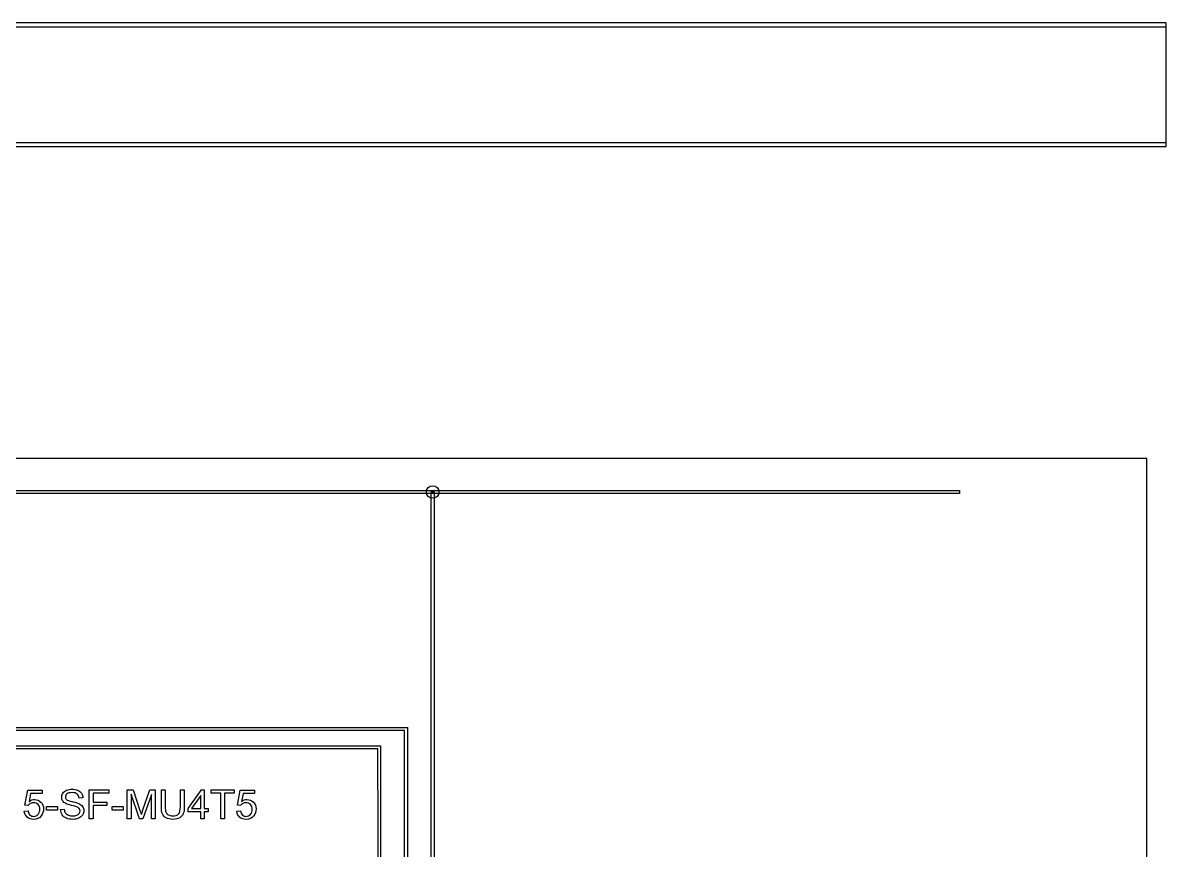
# Model space of a CAD drawing. Extents: x 55 to 793, y 34 to 1048.
# Drawn here: x 467.1 to 729.4, y 858.3 to 1047.9 of the extents above; entities that cross this region are included whole.
import ezdxf

# ---------------------------------------------------------------- set-up
doc = ezdxf.new("R2010")
doc.units = 0
doc.layers.add('1', color=7, linetype='CONTINUOUS')

msp = doc.modelspace()

# ---------------------------------------------------------------- linework, layer by layer
at = {"layer": '1', "color": 7}
for points in [[(67.999998, 1019.626641), (729.439982, 1019.626641), (729.439982, 1047.94664), (67.999998, 1047.94664)], [(67.999998, 1020.506641), (729.439982, 1020.506641), (729.439982, 1046.98664), (67.999998, 1046.98664)], [(67.999998, 515.630486), (725.039982, 515.630486), (725.039982, 948.057142), (67.999998, 948.057142)], [(79.5835, 940.092767), (79.5835, 940.759433), (682.036605, 940.759433), (682.036605, 940.092767)], [(548.88483, 763.612767), (548.88483, 764.279433), (560.827538, 764.279433), (560.827538, 940.425256), (561.494205, 940.425256), (561.494205, 763.612767)], [(420.659676, 729.436381), (420.659676, 882.215017), (549.216966, 882.215017), (549.216966, 729.436381), (548.552899, 881.54835), (421.326342, 881.54835), (421.326342, 730.103047), (548.883632, 730.103047), (548.550299, 729.769714), (549.216966, 729.436381), (548.883632, 729.436381)], [(482.362113, 865.4821), (482.362113, 872.163018), (486.869327, 872.163018), (486.869327, 871.374615), (483.246238, 871.374615), (483.246238, 869.305627), (486.381691, 869.305627), (486.381691, 868.517224), (483.246238, 868.517224), (483.246238, 865.4821)], [(507.937713, 865.4821), (507.937713, 867.081692), (505.039242, 867.081692), (505.039242, 867.833637), (508.088106, 872.163018), (508.758035, 872.163018), (508.758035, 867.833637), (509.66039, 867.833637), (509.66039, 867.081692), (508.758035, 867.081692), (508.758035, 865.4821)], [(507.937713, 867.833637), (507.937713, 870.845975), (505.845892, 867.833637)], [(512.530095, 865.4821), (512.530095, 871.374615), (510.328898, 871.374615), (510.328898, 872.163018), (515.624533, 872.163018), (515.624533, 871.374615), (513.414221, 871.374615), (513.414221, 865.4821)], [(472.559263, 867.487287), (472.559263, 868.312148), (475.079474, 868.312148), (475.079474, 867.487287)], [(487.59544, 867.487287), (487.59544, 868.312148), (490.115653, 868.312148), (490.115653, 867.487287)], [(467.461015, 867.232081)], [(475.790348, 867.628561)], [(516.200254, 867.232081)]]:
    msp.add_lwpolyline(points, close=True, dxfattribs=at)
for points in [[(548.649083, 777.287876), (548.649083, 777.954543), (554.688136, 777.954543), (554.688136, 885.748811), (408.695953, 885.748811), (408.695953, 886.082144)], [(409.224607, 886.415478), (555.354803, 886.415478), (555.354803, 777.287876), (548.649083, 777.287876)], [(468.377041, 868.54001), (467.60685, 868.640269), (468.253993, 872.071873), (471.576298, 872.071873), (471.576298, 871.288028), (468.910251, 871.288028), (468.550221, 869.492474)], [(491.099966, 865.4821), (491.099966, 872.163018), (492.430712, 872.163018), (494.012111, 867.4326)], [(494.686597, 867.51463), (496.286225, 872.163018), (497.475693, 872.163018), (497.475693, 865.4821), (496.62347, 865.4821), (496.62347, 871.073837), (494.68204, 865.4821), (493.884504, 865.4821), (491.952191, 871.169539), (491.952191, 865.4821), (491.099966, 865.4821)], [(498.915741, 868.303033), (498.915741, 872.163018), (499.799866, 872.163018), (499.799866, 868.307591)], [(503.286236, 872.163018), (504.17036, 872.163018), (504.17036, 868.303033)], [(503.286236, 868.307591), (503.286236, 872.163018)], [(517.116281, 868.54001), (516.34609, 868.640268), (516.993232, 872.071872), (520.315537, 872.071872), (520.315537, 871.288027), (517.64949, 871.288027), (517.289459, 869.492473)], [(480.908248, 870.280876), (480.06058, 870.217075)], [(467.461015, 867.232081), (468.322353, 867.304997)], [(475.790348, 867.628561), (476.624342, 867.701477)], [(516.200254, 867.232081), (517.061592, 867.304997)]]:
    msp.add_lwpolyline(points, dxfattribs=at)
for points in [[(559.728837, 940.4261), (559.728837, 941.216767), (560.371503, 941.8581), (561.16217, 941.8581)], [(561.16217, 941.8581), (561.951503, 941.8581), (562.59417, 941.216767), (562.59417, 940.4261)], [(561.16217, 938.9941), (560.371503, 938.9941), (559.728837, 939.635433), (559.728837, 940.4261)], [(562.59417, 940.4261), (562.59417, 939.635433), (561.951503, 938.9941), (561.16217, 938.9941)], [(476.04556, 870.435823), (476.04556, 870.773059), (476.141264, 871.087508), (476.332672, 871.379172)], [(476.332672, 871.379172), (476.524081, 871.673874), (476.803598, 871.897179), (477.171224, 872.049087)], [(477.26237, 871.20144), (477.019312, 871.006997), (476.897783, 870.77154), (476.897783, 870.495067)], [(477.171224, 872.049087), (477.538849, 872.200995), (477.947491, 872.276949), (478.39715, 872.276949)], [(478.433608, 871.497661), (477.89888, 871.497661), (477.508467, 871.39892), (477.26237, 871.20144)], [(478.39715, 872.276949), (478.892382, 872.276949), (479.328368, 872.196438), (479.705108, 872.035415)], [(479.595731, 871.174096), (479.334444, 871.389806), (478.947069, 871.497661), (478.433608, 871.497661)], [(480.06058, 870.217075), (480.015007, 870.63938), (479.860057, 870.958387), (479.595731, 871.174096)], [(479.705108, 872.035415), (480.084887, 871.877431), (480.376556, 871.643492), (480.580118, 871.3336)], [(480.580118, 871.3336), (480.783679, 871.023707), (480.893056, 870.672799), (480.908248, 870.280876)], [(468.87835, 869.004848), (468.665674, 868.88636), (468.498571, 868.731414), (468.377041, 868.54001)], [(468.550221, 869.492474), (468.951267, 869.771985), (469.372062, 869.91174), (469.812605, 869.91174)], [(469.593853, 869.187138), (469.329527, 869.187138), (469.091026, 869.126375), (468.87835, 869.004848)], [(470.623813, 868.781544), (470.362525, 869.05194), (470.019205, 869.187138), (469.593853, 869.187138)], [(469.812605, 869.91174), (470.395945, 869.91174), (470.888139, 869.709702), (471.289185, 869.305627)], [(471.020302, 867.674133), (471.020302, 868.14201), (470.888139, 868.511147), (470.623813, 868.781544)], [(471.289185, 869.305627), (471.690232, 868.901551), (471.890755, 868.382026), (471.890755, 867.74705)], [(476.277985, 869.601847), (476.123035, 869.850977), (476.04556, 870.128968), (476.04556, 870.435823)], [(476.993487, 868.982062), (476.674473, 869.149161), (476.435973, 869.355756), (476.277985, 869.601847)], [(476.897783, 870.495067), (476.897783, 870.255052), (476.984373, 870.057572), (477.157552, 869.902626)], [(478.283215, 868.562796), (477.669493, 868.711666), (477.239584, 868.851421), (476.993487, 868.982062)], [(477.157552, 869.902626), (477.327693, 869.747679), (477.771274, 869.588176), (478.488296, 869.424115)], [(479.472683, 868.239232), (479.293428, 868.309109), (478.896938, 868.416964), (478.283215, 868.562796)], [(478.488296, 869.424115), (479.208357, 869.263093), (479.702069, 869.121818), (479.969434, 869.000292)], [(480.074252, 867.842751), (479.952724, 868.000736), (479.752201, 868.132896), (479.472683, 868.239232)], [(479.969434, 869.000292), (480.358327, 868.82104), (480.64544, 868.593178), (480.830772, 868.316705)], [(480.830772, 868.316705), (481.016104, 868.043271), (481.10877, 867.727302), (481.10877, 867.368799)], [(499.170953, 866.625968), (499.000812, 867.03612), (498.915741, 867.595142), (498.915741, 868.303033)], [(499.799866, 868.307591), (499.799866, 867.727302), (499.853035, 867.298921), (499.959373, 867.022448)], [(502.871517, 866.607739), (503.147996, 866.902441), (503.286236, 867.469058), (503.286236, 868.307591)], [(504.17036, 868.303033), (504.17036, 867.6316), (504.094404, 867.098402), (503.942493, 866.703441)], [(517.617588, 869.004848), (517.404912, 868.88636), (517.23781, 868.731414), (517.116281, 868.54001)], [(517.289459, 869.492473), (517.690506, 869.771984), (518.111301, 869.911739), (518.551844, 869.911739)], [(518.333091, 869.187138), (518.068766, 869.187138), (517.830265, 869.126375), (517.617588, 869.004848)], [(519.363051, 868.781544), (519.101764, 869.05194), (518.758444, 869.187138), (518.333091, 869.187138)], [(518.551844, 869.911739), (519.135184, 869.911739), (519.627377, 869.709701), (520.028424, 869.305626)], [(519.759541, 867.674133), (519.759541, 868.14201), (519.627378, 868.511147), (519.363051, 868.781544)], [(520.028424, 869.305626), (520.429471, 868.90155), (520.629994, 868.382025), (520.629994, 867.747049)], [(468.117273, 865.87858), (467.734456, 866.218854), (467.515703, 866.670021), (467.461015, 867.232081)], [(469.607525, 865.368169), (468.999879, 865.368169), (468.503128, 865.538306), (468.117273, 865.87858)], [(468.322353, 867.304997), (468.386156, 866.88573), (468.53351, 866.569762), (468.764415, 866.35709)], [(468.764415, 866.35709), (468.99836, 866.147457), (469.279396, 866.04264), (469.607525, 866.04264)], [(469.607525, 866.04264), (470.002495, 866.04264), (470.3367, 866.19151), (470.610141, 866.48925)], [(471.362102, 866.179358), (470.933712, 865.638565), (470.348853, 865.368169), (469.607525, 865.368169)], [(470.610141, 866.48925), (470.883582, 866.78699), (471.020302, 867.181951), (471.020302, 867.674133)], [(471.890755, 867.74705), (471.890755, 867.142456), (471.714538, 866.619892), (471.362102, 866.179358)], [(476.154935, 866.425449), (475.92403, 866.780914), (475.802501, 867.181952), (475.790348, 867.628561)], [(477.116536, 865.632489), (476.709413, 865.808702), (476.38888, 866.073023), (476.154935, 866.425449)], [(476.624342, 867.701477), (476.663836, 867.367279), (476.754982, 867.092325), (476.897783, 866.876616)], [(476.897783, 866.876616), (477.043618, 866.663945), (477.268447, 866.490769), (477.572271, 866.35709)], [(478.638689, 865.368169), (478.034081, 865.368169), (477.526696, 865.456276), (477.116536, 865.632489)], [(477.572271, 866.35709), (477.876093, 866.226449), (478.217894, 866.161129), (478.597673, 866.161129)], [(478.597673, 866.161129), (478.934917, 866.161129), (479.232663, 866.211258), (479.490912, 866.311518)], [(479.923861, 865.627932), (479.544082, 865.454757), (479.115692, 865.368169), (478.638689, 865.368169)], [(479.490912, 866.311518), (479.749162, 866.411777), (479.940571, 866.548494), (480.065138, 866.72167)], [(480.803428, 866.361648), (480.599867, 866.048717), (480.306678, 865.804145), (479.923861, 865.627932)], [(480.065138, 866.72167), (480.192744, 866.897883), (480.256547, 867.089287), (480.256547, 867.295882)], [(480.256547, 867.295882), (480.256547, 867.505515), (480.195782, 867.687805), (480.074252, 867.842751)], [(481.10877, 867.368799), (481.10877, 867.013334), (481.006989, 866.677617), (480.803428, 866.361648)], [(494.012111, 867.4326), (494.157946, 866.992067), (494.264284, 866.662426), (494.331125, 866.443678)], [(494.331125, 866.443678), (494.40708, 866.686731), (494.525571, 867.043715), (494.686597, 867.51463)], [(500.023176, 865.691733), (499.625168, 865.907443), (499.341094, 866.218854), (499.170953, 866.625968)], [(499.959373, 867.022448), (500.06875, 866.749014), (500.254082, 866.537861), (500.515369, 866.388991)], [(501.559001, 865.368169), (500.933126, 865.368169), (500.421184, 865.476024), (500.023176, 865.691733)], [(500.515369, 866.388991), (500.779696, 866.240121), (501.101748, 866.165686), (501.481527, 866.165686)], [(501.481527, 866.165686), (502.131708, 866.165686), (502.595038, 866.313037), (502.871517, 866.607739)], [(503.117613, 865.737306), (502.722644, 865.491214), (502.203106, 865.368169), (501.559001, 865.368169)], [(503.942493, 866.703441), (503.790581, 866.30848), (503.515621, 865.986435), (503.117613, 865.737306)], [(516.856512, 865.878579), (516.473695, 866.218853), (516.254942, 866.670021), (516.200254, 867.232081)], [(518.346763, 865.368168), (517.739118, 865.368168), (517.242367, 865.538305), (516.856512, 865.878579)], [(517.061592, 867.304997), (517.125396, 866.88573), (517.27275, 866.569762), (517.503655, 866.35709)], [(517.503655, 866.35709), (517.737598, 866.147457), (518.018634, 866.04264), (518.346763, 866.04264)], [(518.346763, 866.04264), (518.741734, 866.04264), (519.075939, 866.19151), (519.349379, 866.48925)], [(520.101342, 866.179357), (519.672952, 865.638564), (519.088092, 865.368168), (518.346763, 865.368168)], [(519.349379, 866.48925), (519.622821, 866.78699), (519.759541, 867.181951), (519.759541, 867.674133)], [(520.629994, 867.747049), (520.629994, 867.142455), (520.453776, 866.619891), (520.101342, 866.179357)]]:
    msp.add_open_spline(points, degree=3, dxfattribs=at)

doc.saveas('drawing.dxf')
